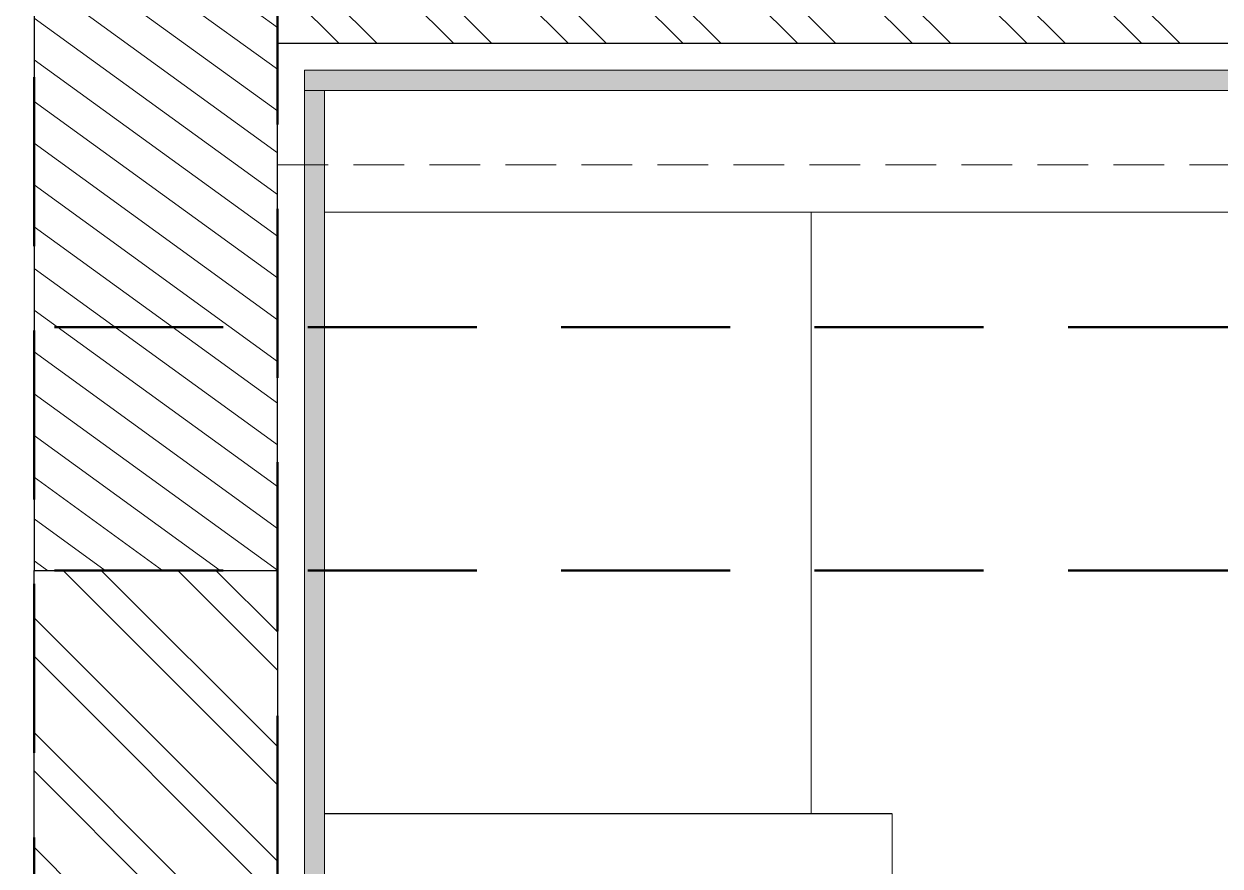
# Model space of a CAD drawing. Header units: inches. Extents: x -190799 to -189704, y -49100 to -46985.
# Drawn here: x -190497.99 to -190453.74, y -48008.8 to -47977.65 of the extents above; entities that cross this region are included whole.
import ezdxf

# ---------------------------------------------------------------- set-up
doc = ezdxf.new("R2010")
doc.units = ezdxf.units.IN
doc.header["$LTSCALE"] = 25
doc.header["$MEASUREMENT"] = 0
doc.linetypes.add('DASHED2', pattern=[0.375, 0.25, -0.125])
for name, color, linetype, lineweight in [('COLUMN', 1, 'Continuous', 30), ('COLUMNHATCH', 8, 'Continuous', 0), ('hidden', 7, 'DASHED2', 5), ('PP-BEAM', 104, 'DASHED2', 50), ('PP-TOILET 6', 3, 'Continuous', 13), ('PP-TOILET 7', 3, 'Continuous', 13), ('PP-WALL', 7, 'Continuous', 30), ('sechatch', 8, 'Continuous', 0), ('STONE', 7, 'Continuous', 9), ('TOILET ELE', 7, 'Continuous', 13)]:
    doc.layers.add(name, color=color, linetype=linetype, lineweight=lineweight)
pattern_1 = [(315, (-190005.5472014655, -48317.74396592096), (2.121320343559643, 2.121320343559641), []), (315, (-190005.5472014655, -48319.15817948098), (2.121320343559643, 2.121320343559641), [])]

msp = doc.modelspace()

# ---------------------------------------------------------------- hatches: boundary and pattern name
at = {"layer": 'COLUMNHATCH', "ltscale": 5}
h = msp.add_hatch(dxfattribs=at)
h.set_pattern_fill('ANSI31', color=256, scale=10, angle=99.05005462872136, style=0)
h.set_pattern_definition([(144.0500546287213, (141.962397418858, -2979.542852115272), (-0.7338478202626239, -1.011912731758918), [])])
h.paths.add_polyline_path([(-190497.610429467, -47973.86745093873), (-190497.610429467, -47997.86745093873), (-190488.610429467, -47997.86745093873), (-190488.610429467, -47973.86745093873)])
at = {"layer": 'sechatch', "ltscale": 30}
h = msp.add_hatch(dxfattribs=at)
h.set_pattern_fill('ANSI32,_O', color=256, scale=8, angle=270)
h.set_pattern_definition(pattern_1)
h.paths.add_polyline_path([(-190472.110429467, -47946.86745093936), (-190497.6104294672, -47946.86745093932), (-190497.610429467, -47951.36745093935), (-190476.610429467, -47951.36745093935), (-190476.610429467, -47973.86745093936), (-190488.610429467, -47973.86745093933), (-190488.610429467, -47978.36745093933), (-190410.6104294669, -47978.36745093933), (-190410.6104294669, -48018.86745093932), (-190406.1104294669, -48018.86745093932), (-190406.1104294669, -47978.36745093933), (-190389.610429467, -47978.36745093931), (-190389.6104294669, -47973.86745093931), (-190472.110429467, -47973.86745093933)])
at = {"layer": 'sechatch'}
h = msp.add_hatch(dxfattribs=at)
h.set_pattern_fill('ANSI35', color=256, scale=2.5, style=0)
h.set_pattern_definition([(45, (-190487.171328689, -48005.74526348808), (-0.4419417382415922, 0.4419417382415923), []), (45, (-190486.7293869515, -48005.74526348808), (-0.4419417382415922, 0.4419417382415923), [0.78125, -0.15625, 0, -0.15625])])
h.paths.add_polyline_path([(-190411.610429467, -47979.36745093933), (-190487.6104294668, -47979.36745093933), (-190487.6104294668, -47980.11745093932), (-190411.610429467, -47980.11745093932)])
h = msp.add_hatch(dxfattribs=at)
h.set_pattern_fill('ANSI35', color=256, scale=2.5, style=0)
h.set_pattern_definition([(45, (141.962397418858, -1288.571147013012), (-0.4419417382415922, 0.4419417382415923), []), (45, (142.4043391563464, -1288.571147013012), (-0.4419417382415922, 0.4419417382415923), [0.78125, -0.15625, 0, -0.15625])])
h.paths.add_polyline_path([(-190487.6104294668, -48067.61745093944), (-190486.860429467, -48068.36745093933), (-190486.8604294669, -47980.11745093932), (-190487.6104294668, -47980.11745093932)])
at = {"layer": 'sechatch', "ltscale": 30}
h = msp.add_hatch(dxfattribs=at)
h.set_pattern_fill('ANSI32,_O', color=256, scale=8, angle=270)
h.set_pattern_definition(pattern_1)
h.paths.add_polyline_path([(-190497.6104294671, -48066.8674509393), (-190488.610429467, -48066.8674509393), (-190488.610429467, -47997.86745093933), (-190497.610429467, -47997.86745093933)])

# ---------------------------------------------------------------- linework, layer by layer
at = {"layer": 'COLUMN'}
msp.add_lwpolyline([(-190497.610429467, -47973.86745093933), (-190497.610429467, -47997.86745093933), (-190488.610429467, -47997.86745093933), (-190488.610429467, -47973.86745093933)], close=True, dxfattribs=at)
at = {"layer": 'hidden', "ltscale": 0.3}
msp.add_line((-190488.610429467, -47982.86745093933), (-190410.610429467, -47982.86745093933), dxfattribs=at)
at = {"layer": 'PP-BEAM'}
for p, q in [((-190497.6104294668, -48473.36745093921), (-190497.610429467, -47372.36745093913)), ((-190488.6104294668, -48468.86745093921), (-190488.6104294668, -47372.36745093913)), ((-190515.6104294668, -47988.86745093913), (-190269.610429467, -47988.86745093913)), ((-190515.6104294668, -47997.86745093913), (-190269.610429467, -47997.86745093913))]:
    msp.add_line(p, q, dxfattribs=at)
at = {"layer": 'PP-TOILET 6', "ltscale": 30}
msp.add_lwpolyline([(-190488.6104294668, -47978.36745093933), (-190410.610429467, -47978.36745093933), (-190410.610429467, -48150.8674509393), (-190488.6104294668, -48150.8674509393)], close=True, dxfattribs=at)
at = {"layer": 'PP-TOILET 7', "color": 3, "ltscale": 30}
msp.add_lwpolyline([(-190486.8604294669, -47980.11745093932), (-190412.360429467, -47980.11745093932), (-190412.360429467, -48101.36745093989), (-190418.3604294676, -48101.36745093989), (-190418.3604294669, -48104.36745093927), (-190412.110429467, -48104.36745093991), (-190412.110429467, -48149.36745093929), (-190487.1104294669, -48149.36745093945), (-190487.1104294669, -48104.36745093991), (-190463.3604294676, -48104.36745093991), (-190463.3604294676, -48101.36745093991), (-190486.8604294668, -48101.36745093989), (-190486.8604294668, -47980.11745093932)], dxfattribs=at)
at = {"layer": 'PP-WALL', "ltscale": 10}
for p, q in [((-190488.610429467, -47978.36745093933), (-190410.610429467, -47978.36745093933)), ((-190488.610429467, -47997.86745093933), (-190488.610429467, -48066.8674509393))]:
    msp.add_line(p, q, dxfattribs=at)
at = {"layer": 'PP-WALL'}
msp.add_line((-190497.610429467, -48066.8674509393), (-190497.610429467, -47997.86745093933), dxfattribs=at)
at = {"layer": 'STONE', "color": 7, "lineweight": -2, "ltscale": 5}
msp.add_line((-190465.8604294669, -48006.867450939), (-190486.8604294669, -48006.867450939), dxfattribs=at)
at = {"layer": 'TOILET ELE', "ltscale": 30}
for p, q in [((-190487.6104294668, -48067.61745093942), (-190487.6104294668, -47979.36745093933)), ((-190487.6104294668, -47979.36745093933), (-190411.610429467, -47979.36745093933)), ((-190487.6104294668, -47980.11745093932), (-190411.610429467, -47980.11745093932)), ((-190486.8604294669, -48068.36745093942), (-190486.8604294669, -47980.11745093932)), ((-190486.8604294668, -47984.61745093931), (-190412.3604294669, -47984.61745093932)), ((-190468.8604294669, -48006.86745093899), (-190468.8604294669, -47984.61745093956)), ((-190465.8604294669, -48066.86745093991), (-190465.8604294668, -48006.867450939))]:
    msp.add_line(p, q, dxfattribs=at)

doc.saveas('drawing.dxf')
